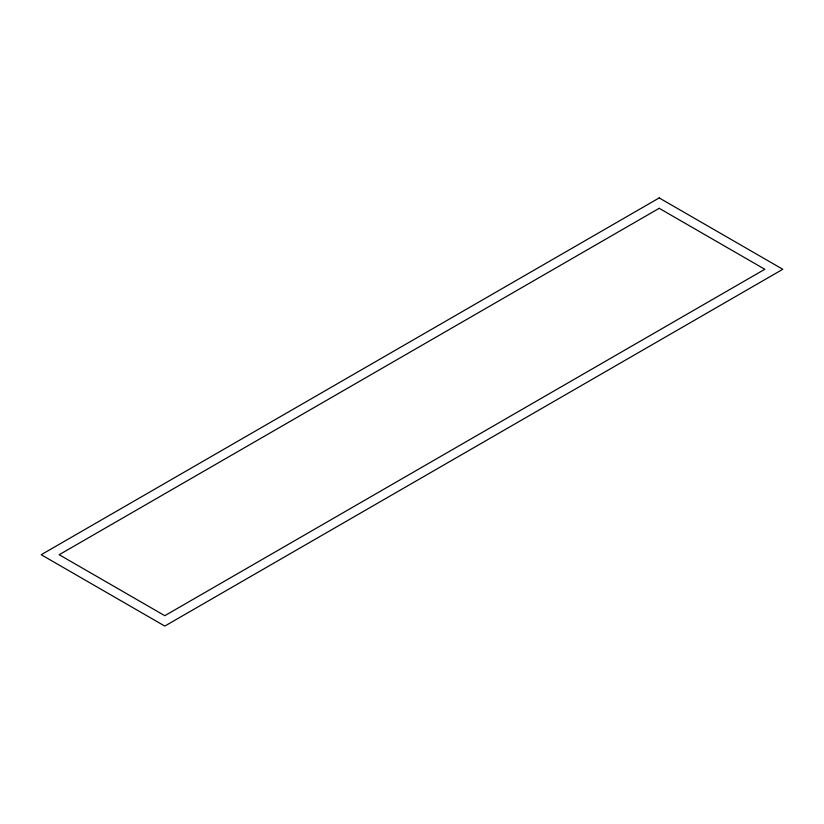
<?xml version="1.0" encoding="UTF-8"?>
<svg xmlns="http://www.w3.org/2000/svg" width="824" height="824" viewBox="0 0 824 824"><rect width="100%" height="100%" fill="white"/><g stroke="black" fill="none" stroke-linecap="round" stroke-linejoin="round"><path stroke-width="1.24" d="M659.2 197.925L41.2 554.717L164.8 626.075L782.8 269.283L659.2 197.925M659.2 208.307L59.184 554.717L164.8 615.693L764.816 269.283L659.2 208.307"/></g></svg>
